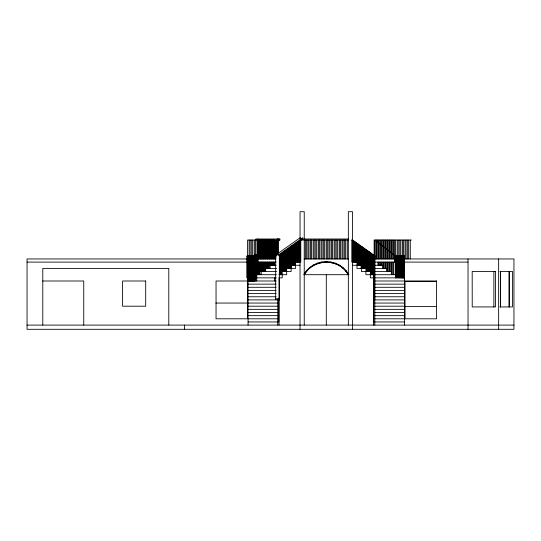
<?xml version="1.0" encoding="UTF-8"?>
<svg xmlns="http://www.w3.org/2000/svg" width="541" height="541" viewBox="0 0 541 541"><rect width="100%" height="100%" fill="white"/><g stroke="black" fill="none" stroke-linecap="round" stroke-linejoin="round"><path stroke-width="0.81" d="M247.873 258.95L27.05 258.95L27.05 329.3L513.95 329.3L513.95 258.95L374.264 258.95M258.043 274.7L258.043 255.663M256.995 254.439L258.043 254.033L258.043 240.048M259.159 253.174L259.159 240.048M259.896 252.6L259.896 240.048M260.268 258.95L260.268 240.048M261.012 251.741L261.012 240.048M261.756 251.166L261.756 240.048M262.865 250.307L262.865 240.048M263.609 249.739L263.609 240.048M264.725 248.88L264.725 240.048M265.469 248.305L265.469 240.048M266.578 247.447L266.578 240.048M267.322 246.872L267.322 240.048M268.437 246.013L268.437 240.048M269.181 245.438L269.181 240.048M270.29 244.579L270.29 240.048M271.034 244.011L271.034 240.048M272.15 243.152L272.15 240.048M272.894 242.578L272.894 240.048M274.003 240.048L274.003 242.916M274.747 241.144L274.747 240.048M276.038 255.575L276.038 254.804L300.269 237.668M285.932 271.548L285.932 250.551L286.304 250.551L286.304 268.397M295.217 265.252L295.217 243.991L295.589 243.991M357.364 265.252L357.364 243.991L358.108 243.991M366.649 271.548L366.649 250.551L367.386 250.551M374.122 256.488L374.122 240.048L411.336 240.048M374.866 258.95L374.866 240.048L395.221 255.798L404.512 255.798L404.512 325.1M375.975 258.95L375.975 240.048M376.719 258.95L376.719 240.048M377.834 258.95L377.834 240.048M380.431 240.048L380.431 258.95M387.856 240.048L387.856 258.95M388.972 240.048L388.972 258.95M389.709 240.048L389.709 258.95M390.825 271.548L390.825 262.101M390.825 240.048L390.825 258.95M391.569 240.048L391.569 258.95M392.685 240.048L392.685 258.95M393.422 240.048L393.422 258.95M394.538 240.048L394.538 262.101M276.282 255.798L275.667 255.798L275.673 255.082M279.683 254.967L302.642 239M304.238 273.793L306.382 270.791L306.808 271.095C317.31 257.793 340.289 259.815 348.336 274.7L348.769 274.395L346.199 270.791L345.773 271.095C335.217 257.814 312.346 259.937 304.238 274.7L306.808 271.095L306.436 270.723L309.587 267.619L309.959 267.991L309.655 267.558L313.293 265.043L313.591 265.475L313.374 264.995L317.391 263.142L317.608 263.616L317.472 263.109L321.746 261.972L321.881 262.48L321.841 261.959L326.243 261.58L326.291 262.101L326.338 261.58L330.74 261.959L330.7 262.48L330.835 261.972L335.109 263.109L334.974 263.616L335.19 263.142L339.207 264.995L338.991 265.475L339.288 265.043L342.926 267.558L342.622 267.991L342.994 267.619L346.139 270.723L345.773 271.095L348.336 274.7M276.343 274.7L256.556 274.7L256.556 255.798L256.204 254.879L258.043 254.033L277.716 239M256.204 254.879L258.429 254.879L279.203 239L279.203 240.048L258.787 255.798L256.36 255.798M278.554 254.858L302.865 237.668M279.623 255.014L280.738 254.486M284.451 251.863L283.335 252.39L283.335 271.548M288.908 268.397L288.908 248.447L290.017 247.927M292.62 265.252L292.62 245.824L293.729 245.303M297.442 242.679L296.326 243.2L296.326 262.101M348.336 239L300.634 239L300.634 240.048L348.336 240.048M277.364 239.129L278.845 239.129L279.203 240.048M276.607 240.048L247.541 240.048L247.541 256.488M359.515 262.101L351.799 262.101L351.799 240.048L352.543 240.048L374.812 255.798L374.812 325.1M299.301 240.576L300.411 240.576M351.799 240.048L353.28 240.576L353.28 262.101M299.301 241.36L298.93 241.36L298.93 262.101M353.652 262.101L353.652 241.36L354.396 241.36M298.558 241.888L298.186 241.888L298.186 262.101M353.652 241.36L355.139 241.888L355.139 262.101M355.511 262.101L355.511 242.679L356.248 242.679M295.589 243.2L296.698 243.2M355.511 242.679L356.992 243.2L356.992 268.397L372.621 268.397M294.845 244.512L294.473 244.512L294.473 265.252M357.364 243.991L358.852 244.512L358.852 265.252M359.224 265.252L359.224 245.303L359.961 245.303M292.62 245.824L292.985 245.824M359.224 245.303L360.705 245.824L360.705 265.252M291.876 246.615L291.504 246.615L291.504 268.397M361.077 268.397L361.077 246.615L361.821 246.615M291.132 247.136L290.76 247.136L290.76 268.397M361.077 246.615L362.565 247.136L362.565 268.397M362.937 268.397L362.937 247.927L363.674 247.927M288.908 248.447L289.273 248.447M362.937 247.927L364.418 248.447L364.418 268.397M288.164 249.239L287.792 249.239L287.792 268.397M364.79 268.397L364.79 249.239L365.533 249.239M286.304 249.766L287.42 249.766M364.79 249.239L366.277 249.766L366.277 268.397M285.567 251.078L285.195 251.078L285.195 271.548M366.649 250.551L368.13 251.078L368.13 271.548M368.502 271.548L368.502 251.863L369.246 251.863M282.591 252.39L283.707 252.39M368.502 251.863L369.99 252.39L369.99 271.548M282.591 253.174L282.219 253.174L282.219 277.851L278.865 277.851M404.641 277.851L370.355 277.851L370.355 253.174L371.099 253.174M281.854 253.702L281.482 253.702L281.482 274.7M370.355 253.174L371.843 253.702L371.843 274.7M372.215 274.7L372.215 254.486L372.959 254.486M275.667 299.897L275.667 254.858L279.711 254.858L279.711 255.798L278.818 255.798M372.215 254.486L373.696 255.014L373.696 274.7M255.805 255.798L247.021 255.798L247.021 277.851L249.083 277.851M374.812 255.798L373.763 255.798L373.763 321.949L404.512 321.949M247.021 256.319L248.069 256.319M373.763 256.319L374.812 256.319M373.763 257.097L374.812 257.097M373.763 257.617L374.812 257.617M373.763 258.395L374.812 258.395M373.763 258.916L374.812 258.916M256.556 258.95L256.995 258.95M257.678 258.95L275.863 258.95L275.863 242.314M279.643 258.95L281.34 258.95M287.251 258.95L294.162 258.95M296.542 258.95L298.24 258.95M304.143 258.95L348.336 258.95M353.145 258.95L359.914 258.95M365.817 258.95L368.502 258.95M370.037 258.95L372.702 258.95M373.763 259.694L374.812 259.694M373.763 260.214L374.812 260.214M373.763 260.992L374.812 260.992M373.763 261.513L374.812 261.513M27.05 262.101L247.859 262.101M257.969 262.101L276.268 262.101M279.629 262.101L281.306 262.101M287.19 262.101L294.162 262.101M295.589 262.101L300.782 262.101L300.782 240.048M365.98 262.101L372.702 262.101M374.284 262.101L468.033 262.101M373.763 262.29L374.812 262.29M373.763 262.804L374.812 262.804M373.763 263.582L374.812 263.582M373.763 264.103L374.812 264.103M373.763 264.88L374.812 264.88M276.268 265.252L269.553 265.252L269.553 262.101M279.629 265.252L281.306 265.252M283.572 265.252L285.249 265.252M287.19 265.252L300.039 265.252M352.543 265.252L361.449 265.252M365.648 265.252L372.37 265.252M374.636 265.252L382.446 265.252L382.446 268.397M373.763 265.401L374.812 265.401M373.763 266.165L374.812 266.165M373.763 266.686L374.812 266.686M373.763 267.464L374.812 267.464M373.763 267.984L374.812 267.984M276.6 268.397L265.678 268.397L265.678 271.548M283.572 268.397L295.589 268.397L295.589 244.025M374.304 268.397L386.903 268.397L386.903 271.548M373.763 268.762L374.812 268.762M373.763 269.276L374.812 269.276M373.763 270.06L374.812 270.06M373.763 270.574L374.812 270.574M373.763 271.352L374.812 271.352M499.884 271.433L512.469 271.433L512.469 306.936L499.884 306.936M276.6 271.548L260.268 271.548L260.268 262.101M279.704 271.548L281.381 271.548M282.219 271.548L291.132 271.548L291.132 268.397M372.877 271.548L361.449 271.548L361.449 268.397M374.304 271.548L391.359 271.548L391.359 274.7M373.763 271.873L374.812 271.873M373.763 272.65L374.812 272.65M373.763 273.171L374.812 273.171M373.763 273.949L374.812 273.949M373.763 274.47L374.812 274.47M278.879 274.7L286.676 274.7L286.676 268.397M303.717 274.7L348.864 274.7M374.068 274.7L365.905 274.7L365.905 268.397M374.561 274.7L395.924 274.7M373.763 275.247L374.812 275.247M373.763 275.768L374.812 275.768M373.763 276.546L374.812 276.546M373.763 277.066L374.812 277.066M249.32 277.851L253.533 277.851L253.533 281.002M253.756 277.851L276.18 277.851M373.763 278.358L374.812 278.358M373.763 279.142L374.812 279.142M373.763 279.656L374.812 279.656M373.763 280.434L374.812 280.434M42.59 281.002L83.747 281.002L83.747 325.1M276.18 281.002L247.94 281.002L247.974 277.851M373.763 281.002L404.512 281.002L404.418 255.798M404.621 281.374L436.54 281.374M373.763 281.733L374.812 281.733M373.763 282.253L374.812 282.253M373.763 283.031L374.812 283.031M373.763 283.552L374.812 283.552M248.069 284.147L276.12 284.147M374.812 284.147L404.512 284.147M373.763 284.329L374.812 284.329M373.763 284.85L374.812 284.85M373.763 285.628L374.812 285.628M373.763 286.148L374.812 286.148M373.763 286.926L374.812 286.926M248.069 287.298L276.12 287.298M374.812 287.298L404.512 287.298M373.763 287.44L374.812 287.44M373.763 288.225L374.812 288.225M373.763 288.738L374.812 288.738M373.763 289.516L374.812 289.516M373.763 290.037L374.812 290.037M248.069 290.449L276.12 290.449M374.812 290.449L404.512 290.449M373.763 290.815L374.812 290.815M373.763 291.335L374.812 291.335M373.763 292.113L374.812 292.113M373.763 292.634L374.812 292.634M373.763 293.411L374.812 293.411M248.069 293.601L276.12 293.601M374.812 293.601L404.512 293.601M373.763 293.932L374.812 293.932M373.763 294.71L374.812 294.71M373.763 295.23L374.812 295.23M373.763 296.008L374.812 296.008M373.763 296.529L374.812 296.529M248.069 296.752L276.12 296.752M374.812 296.752L404.512 296.752M373.763 297.307L374.812 297.307M373.763 297.82L374.812 297.82M373.763 298.605L374.812 298.605M275.667 298.848L279.345 298.848M373.763 299.119L374.812 299.119M248.069 299.897L279.345 299.897L279.345 254.858L279.359 255.798M373.763 299.897L404.512 299.897M215.832 303.048L247.751 303.048M248.069 303.048L277.77 303.048M374.812 303.048L404.512 303.048M248.069 306.199L277.77 306.199M374.812 306.199L404.512 306.199M404.621 306.571L436.54 306.571M248.069 309.351L277.77 309.351M374.812 309.351L404.512 309.351M248.069 312.502L277.77 312.502M374.812 312.502L404.512 312.502M248.069 315.646L277.77 315.646M374.812 315.646L404.512 315.646M248.069 318.798L277.77 318.798M374.812 318.798L404.512 318.798M248.069 321.949L278.818 321.949L278.818 299.105M27.05 325.1L513.95 325.1M258.429 254.879L258.787 255.798M275.667 254.858L275.68 255.798M509.243 271.433L509.243 306.936M509.128 271.433L509.128 306.936M500.594 271.433L500.594 306.936M500.432 271.433L500.432 306.936M498.646 258.95L498.646 329.3M493.872 271.433L493.872 306.936M468.033 258.95L468.033 329.3M410.288 240.048L410.288 258.95M408.712 240.048L408.712 258.95M407.664 240.048L407.664 258.95M406.088 240.048L406.088 258.95M405.04 240.048L405.04 258.95M404.283 255.798L404.283 277.851M404.1 255.798L404.1 277.851M403.931 255.798L403.931 277.851M403.667 255.798L403.667 277.851M403.464 240.048L403.478 277.851M403.092 255.798L403.092 277.851M402.869 255.798L402.869 277.851M402.416 240.048L402.423 277.851M402.139 255.798L402.139 277.851M401.625 255.798L401.625 277.851M401.28 255.798L401.28 277.851M400.84 240.048L400.84 258.95M400.705 255.798L400.705 277.851M400.313 255.798L400.313 277.851M399.785 240.048L399.785 258.95M399.711 255.798L399.711 277.851M399.211 255.798L399.211 277.851M398.561 255.798L398.561 277.851M398.21 240.048L398.21 258.95M398.027 255.798L398.027 277.851M397.304 255.798L397.304 277.851M397.162 240.048L397.162 258.95M396.742 255.798L396.742 277.851M395.924 255.798L395.924 277.851M395.809 274.7L395.809 277.851M395.586 240.048L395.586 258.95M395.221 255.798L395.221 274.7M393.422 262.101L393.422 274.7M392.685 262.101L392.685 274.7M391.569 262.101L391.569 274.7M389.709 262.101L389.709 271.548M388.972 262.101L388.972 271.548M387.856 262.101L387.856 271.548M387.113 240.048L387.113 258.95M387.113 262.101L387.113 271.548M386.003 240.048L386.003 258.95M386.003 262.101L386.003 268.397M385.26 240.048L385.26 258.95M385.26 262.101L385.26 268.397M384.144 240.048L384.144 258.95M384.144 262.101L384.144 268.397M383.4 240.048L383.4 258.95M383.4 262.101L383.4 268.397M382.291 240.048L382.291 258.95M382.291 262.101L382.291 265.252M381.547 240.048L381.547 258.95M381.547 262.101L381.547 265.252M380.431 262.101L380.431 265.252M379.687 240.048L379.687 258.95M379.687 262.101L379.687 265.252M378.578 240.048L378.578 258.95M378.578 262.101L378.578 265.252M377.997 262.101L377.997 265.252M373.54 278.209L373.54 325.1M372.959 255.014L372.959 274.7M371.099 253.702L371.099 274.7M369.246 252.39L369.246 271.548M367.386 251.078L367.386 271.548M365.533 249.766L365.533 268.397M363.674 248.447L363.674 268.397M361.821 247.136L361.821 268.397M359.961 245.824L359.961 265.252M358.108 244.512L358.108 265.252M356.248 243.2L356.248 262.101M354.396 241.888L354.396 262.101M352.543 240.387L352.543 211.7L348.336 211.7L348.336 325.1M352.543 240.576L352.543 329.3M347.288 240.048L347.288 258.95M345.713 240.048L345.713 258.95M344.664 240.048L344.664 258.95M343.089 240.048L343.089 258.95M342.04 240.048L342.04 258.95M340.465 240.048L340.465 258.95M339.417 240.048L339.417 258.95M337.841 240.048L337.841 258.95M336.793 240.048L336.793 258.95M335.217 240.048L335.217 258.95M334.162 240.048L334.162 258.95M332.593 240.048L332.593 258.95M331.538 240.048L331.538 258.95M329.963 240.048L329.963 258.95M328.914 240.048L328.914 258.95M327.339 240.048L327.339 258.95M326.291 240.048L326.291 258.95M326.291 274.7L326.291 325.1M324.715 240.048L324.715 258.95M323.667 240.048L323.667 258.95M322.091 240.048L322.091 258.95M321.043 240.048L321.043 258.95M319.467 240.048L319.467 258.95M318.419 240.048L318.419 258.95M316.843 240.048L316.843 258.95M315.788 240.048L315.788 258.95M314.213 240.048L314.213 258.95M313.165 240.048L313.165 258.95M311.589 240.048L311.589 258.95M310.541 240.048L310.541 258.95M308.965 240.048L308.965 258.95M307.917 240.048L307.917 258.95M306.341 240.048L306.341 258.95M305.293 240.048L305.293 258.95M304.238 325.1L304.238 211.7L300.039 211.7L300.039 239.217M300.039 240.576L300.039 329.3M299.301 241.401L299.301 262.101M297.442 241.888L297.442 262.101M297.07 242.679L297.07 262.101M293.729 244.512L293.729 265.252M293.357 245.303L293.357 265.252M291.876 245.824L291.876 265.252M290.017 247.136L290.017 268.397M289.645 247.927L289.645 268.397M288.164 248.447L288.164 268.397M287.048 249.766L287.048 268.397M284.451 251.078L284.451 271.548M284.079 251.863L284.079 271.548M282.591 253.222L282.591 271.548M280.738 253.702L280.738 274.7M280.366 254.486L280.366 274.7M279.663 254.858L279.623 274.7M279.041 278.209L279.041 325.1M278.459 253.202L278.459 240.048L279.947 240.048L279.947 239L255.819 239L255.819 240.048M277.716 240.873L277.716 254.02M277.77 299.105L277.77 325.1M276.972 240.873L276.972 254.845M276.607 241.732L276.607 254.852M276.038 254.797L276.032 255.798M275.119 242.517L275.119 258.95M274.747 243.173L274.747 258.95M274.585 262.101L274.585 265.252M274.585 277.851L274.585 281.002M274.003 243.761L274.003 258.95M274.003 262.101L274.003 265.252M273.266 240.048L273.266 242.517M273.266 244.16L273.266 258.95M273.266 262.101L273.266 265.252M272.894 244.62L272.894 258.95M272.894 262.101L272.894 265.252M272.15 245.161L272.15 258.95M272.15 262.101L272.15 265.252M271.406 240.048L271.406 258.95M271.406 262.101L271.406 265.252M271.034 246.013L271.034 258.95M271.034 262.101L271.034 265.252M270.29 246.601L270.29 258.95M270.29 262.101L270.29 265.252M270.135 265.252L270.135 268.397M269.553 240.048L269.553 244.978M269.553 246.622L269.553 258.95M269.181 246.635L269.181 258.95M269.181 262.101L269.181 268.397M268.437 248.049L268.437 258.95M268.437 262.101L268.437 268.397M267.694 240.048L267.694 246.622M267.694 248.265L267.694 258.95M267.694 262.101L267.694 268.397M267.322 248.907L267.322 258.95M267.322 262.101L267.322 268.397M266.578 249.435L266.578 258.95M266.578 262.101L266.578 268.397M265.841 240.048L265.841 248.265M265.841 249.908L265.841 258.95M265.841 262.101L265.841 268.397M265.469 250.287L265.469 258.95M265.469 262.101L265.469 271.548M264.725 250.882L264.725 258.95M264.725 262.101L264.725 271.548M263.981 240.048L263.981 249.908M263.981 251.558L263.981 258.95M263.981 262.101L263.981 271.548M263.609 251.734L263.609 258.95M263.609 262.101L263.609 271.548M262.865 252.329L262.865 258.95M262.865 262.101L262.865 271.548M262.128 240.048L262.128 258.95M262.128 262.101L262.128 271.548M261.756 253.188L261.756 258.95M261.756 262.101L261.756 271.548M261.222 271.548L261.222 274.7M261.012 253.688L261.012 258.95M261.012 262.101L261.012 271.548M259.896 254.534L259.896 258.95M259.896 262.101L259.896 274.7M259.159 255.136L259.159 258.95M259.159 262.101L259.159 274.7M258.415 240.048L258.415 254.02M258.415 255.663L258.415 258.95M258.415 262.101L258.415 274.7M258.043 239L258.043 254.02M257.3 255.798L257.3 274.7M256.995 240.048L256.995 254.845M256.772 274.7L256.772 281.002M256.36 277.851L256.36 254.75L254.912 254.75L255.007 281.002M255.805 254.75L255.805 281.002M255.42 240.048L255.42 254.845M254.507 255.798L254.507 281.002M254.365 240.048L254.365 256.488M254.087 277.641L254.087 281.002M253.756 255.798L253.756 281.002M253.587 255.798L253.587 278.48M253.316 255.798L253.316 281.002M253.053 277.851L253.053 281.002M252.796 240.048L252.796 256.488M252.627 255.798L252.573 281.002M252.356 277.851L252.356 281.002M252.234 255.798L252.234 281.002M251.741 240.048L251.741 256.488M251.633 255.798L251.633 281.002M251.457 277.851L251.457 281.002M251.24 255.798L251.24 277.851M250.97 277.851L250.97 281.002M250.774 255.798L250.774 281.002M250.395 255.798L250.49 281.002M250.206 277.851L250.206 281.002M250.165 240.048L250.165 256.488M250.003 255.798L250.003 281.002M249.847 277.851L249.847 281.002M249.672 255.798L249.678 281.002M249.32 255.798L249.32 281.002M249.117 240.048L249.083 281.002M248.806 255.798L248.806 281.002M248.617 255.798L248.596 281.002M248.38 255.798L248.468 281.002M248.285 255.798L248.312 281.002M248.163 277.851L248.163 281.002M248.069 255.798L248.069 325.1M247.332 255.798L247.332 277.851M247.237 255.798L247.237 277.851M184.542 325.1L184.542 329.3M168.799 325.1L168.799 268.397L42.8 268.397L42.8 325.1M495.434 271.433L472.192 271.433L472.225 306.936L495.434 306.936L495.434 271.433M145.698 281.002L122.597 281.002L122.597 306.199L145.698 306.199L145.698 281.002M247.541 281.002L216.042 281.002L216.042 318.798L247.541 318.798L247.541 281.002M436.54 281.002L405.04 281.002L405.04 318.798L436.54 318.798L436.54 281.002"/></g></svg>
